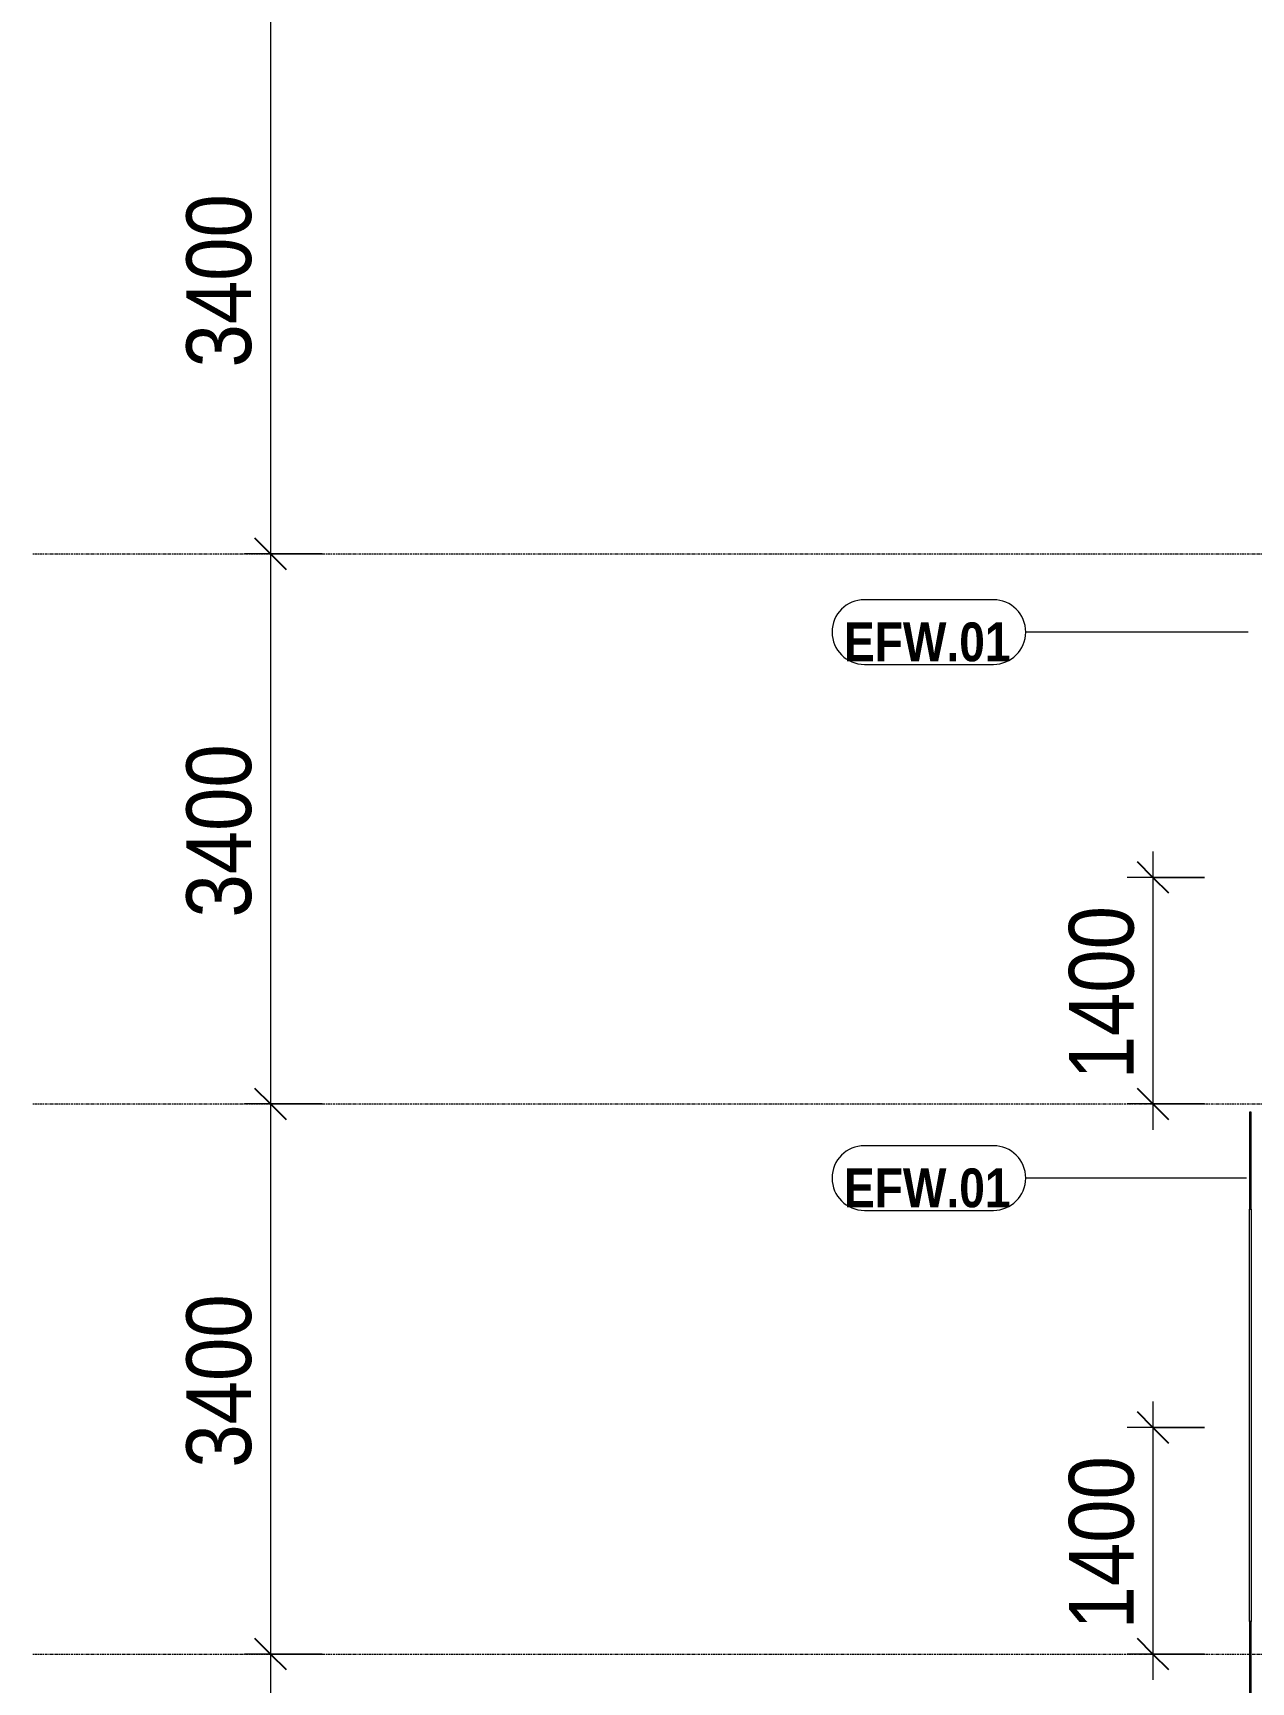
# Model space of a CAD drawing. Header units: millimetres. Extents: x 26124 to 258712, y -8723 to 35400.
# Drawn here: x 26124 to 33653, y 5427 to 15619 of the extents above; entities that cross this region are included whole.
import ezdxf

# ---------------------------------------------------------------- set-up
doc = ezdxf.new("R2010")
doc.units = ezdxf.units.MM
doc.linetypes.add('Centre', pattern=[31.75, 6.35, -4.7625, 15.875, -4.7625])
for name, color, linetype, lineweight in [('A-ANNO-DIMS', 211, 'Continuous', 9), ('A-ANNO-DIMS-160', 211, 'Continuous', 9), ('A-FLOR-LEVL-2', 51, 'Centre', 9), ('A-WALL', 113, 'Continuous', 9), ('A-WALL-1', 113, 'Continuous', 18), ('A-WALL-IDEN', 211, 'Continuous', 9)]:
    doc.layers.add(name, color=color, linetype=linetype, lineweight=lineweight)
doc.styles.add('Arial_B', font='arialbd.ttf', dxfattribs={"width": 0.85, "height": 240})
doc.styles.add('UTM Avo', font='', dxfattribs={"width": 0.9, "height": 400})
doc.styles.get('UTM Avo').set_extended_font_data('UTM Avo')
doc.dimstyles.new('1_Dim_chi_tiet_2_5', dxfattribs={"dimscale": 304.8, "dimtxt": 399.720379, "dimasz": 0.629921, "dimexe": 0.524934, "dimexo": 0.0625, "dimgap": 0.052493, "dimtad": 1, "dimdec": 0, "dimrnd": 5, "dimzin": 0, "dimdsep": 46, "dimtxsty": 'UTM Avo', "dimblk1": 'OBLIQUE', "dimblk2": 'OBLIQUE', "dimsah": 1, "dimcen": 0.09, "dimdle": 0.524934, "dimazin": 0, "dimtfac": 1, "dimtdec": 4, "dimtix": 1, "dimtmove": 0, "dimatfit": 3, "dimfxl": 1.049869, "dimfxlon": 1, "dimtvp": 1, "dimtolj": 1, "dimtzin": 0, "dimarcsym": 2})

# ---------------------------------------------------------------- blocks, each defined once
blk = doc.blocks.new('DIMBLOCK7-TKCS_MẶT CẮT 3')
at = {"layer": 'A-ANNO-DIMS-160'}
for p, q in [((27912, 15800), (27432, 15800)), ((27592, 15800), (27592, 12400)), ((27592, 15800), (27912, 15800)), ((27912, 12400), (27432, 12400)), ((27592, 12400), (27912, 12400))]:
    blk.add_line(p, q, dxfattribs=at)
at = {"layer": 'A-ANNO-DIMS-160', "lineweight": 25}
for p, q in [((27592, 15800), (27496, 15896)), ((27592, 15800), (27688, 15704)), ((27592, 12400), (27496, 12496)), ((27592, 12400), (27688, 12304))]:
    blk.add_line(p, q, dxfattribs=at)
at = {"layer": 'A-ANNO-DIMS-160', "color": 0, "insert": (27072, 13552), "char_height": 400, "width": 1314.64, "attachment_point": 1, "rotation": 90, "line_spacing_factor": 1.110334, "style": 'UTM Avo'}
blk.add_mtext('3400', dxfattribs=at)
blk = doc.blocks.new('_Oblique')
at = {"color": 0, "linetype": 'ByBlock', "lineweight": -2}
blk.add_line((-0.5, -0.5), (0.5, 0.5), dxfattribs=at)
blk = doc.blocks.new('DIMBLOCK8-TKCS_MẶT CẮT 3')
at = {"layer": 'A-ANNO-DIMS-160', "lineweight": 25}
for p, q in [((27592, 12400), (27496, 12496)), ((27592, 12400), (27688, 12304)), ((27592, 9000), (27496, 9096)), ((27592, 9000), (27688, 8904))]:
    blk.add_line(p, q, dxfattribs=at)
at = {"layer": 'A-ANNO-DIMS-160'}
for p, q in [((27912, 12400), (27432, 12400)), ((27592, 12400), (27592, 9000)), ((27592, 12400), (27912, 12400)), ((27912, 9000), (27432, 9000)), ((27592, 9000), (27912, 9000))]:
    blk.add_line(p, q, dxfattribs=at)
at = {"layer": 'A-ANNO-DIMS-160', "color": 0, "insert": (27072, 10152), "char_height": 400, "width": 1314.64, "attachment_point": 1, "rotation": 90, "line_spacing_factor": 1.110334, "style": 'UTM Avo'}
blk.add_mtext('3400', dxfattribs=at)
blk = doc.blocks.new('DIMBLOCK9-TKCS_MẶT CẮT 3')
at = {"layer": 'A-ANNO-DIMS-160', "lineweight": 25}
for p, q in [((27592, 9000), (27496, 9096)), ((27592, 9000), (27688, 8904)), ((27592, 5600), (27496, 5696)), ((27592, 5600), (27688, 5504))]:
    blk.add_line(p, q, dxfattribs=at)
at = {"layer": 'A-ANNO-DIMS-160'}
for p, q in [((27912, 9000), (27432, 9000)), ((27592, 9000), (27592, 5600)), ((27592, 9000), (27912, 9000)), ((27912, 5600), (27432, 5600)), ((27592, 5600), (27912, 5600))]:
    blk.add_line(p, q, dxfattribs=at)
at = {"layer": 'A-ANNO-DIMS-160', "color": 0, "insert": (27072, 6752), "char_height": 400, "width": 1314.64, "attachment_point": 1, "rotation": 90, "line_spacing_factor": 1.110334, "style": 'UTM Avo'}
blk.add_mtext('3400', dxfattribs=at)
blk = doc.blocks.new('DIMBLOCK10-TKCS_MẶT CẮT 3')
at = {"layer": 'A-ANNO-DIMS-160', "lineweight": 25}
for p, q in [((27592, 5600), (27496, 5696)), ((27592, 5600), (27688, 5504)), ((27592, 2200), (27496, 2296)), ((27592, 2200), (27688, 2104))]:
    blk.add_line(p, q, dxfattribs=at)
at = {"layer": 'A-ANNO-DIMS-160'}
for p, q in [((27912, 5600), (27432, 5600)), ((27592, 5600), (27592, 2200)), ((27592, 5600), (27912, 5600)), ((27912, 2200), (27432, 2200)), ((27592, 2200), (27912, 2200))]:
    blk.add_line(p, q, dxfattribs=at)
at = {"layer": 'A-ANNO-DIMS-160', "color": 0, "insert": (27072, 3352), "char_height": 400, "width": 1314.64, "attachment_point": 1, "rotation": 90, "line_spacing_factor": 1.110334, "style": 'UTM Avo'}
blk.add_mtext('3400', dxfattribs=at)
blk = doc.blocks.new('DIMBLOCK78-TKCS_MẶT CẮT 3')
at = {"layer": 'A-ANNO-DIMS-160'}
for p, q in [((33046, 7160), (33046, 5440)), ((33366, 7000), (32886, 7000)), ((33046, 7000), (33366, 7000)), ((33366, 5600), (32886, 5600)), ((33046, 5600), (33366, 5600))]:
    blk.add_line(p, q, dxfattribs=at)
at = {"layer": 'A-ANNO-DIMS-160', "lineweight": 25}
for p, q in [((33046, 7000), (32950, 7096)), ((33046, 7000), (33142, 6904)), ((33046, 5600), (32950, 5696)), ((33046, 5600), (33142, 5504))]:
    blk.add_line(p, q, dxfattribs=at)
at = {"layer": 'A-ANNO-DIMS-160', "color": 0, "insert": (32527, 5752), "char_height": 400, "width": 1314.64, "attachment_point": 1, "rotation": 90, "line_spacing_factor": 1.110334, "style": 'UTM Avo'}
blk.add_mtext('1400', dxfattribs=at)
blk = doc.blocks.new('DIMBLOCK79-TKCS_MẶT CẮT 3')
at = {"layer": 'A-ANNO-DIMS-160'}
for p, q in [((33046, 10560), (33046, 8840)), ((33366, 10400), (32886, 10400)), ((33046, 10400), (33366, 10400)), ((33366, 9000), (32886, 9000)), ((33046, 9000), (33366, 9000))]:
    blk.add_line(p, q, dxfattribs=at)
at = {"layer": 'A-ANNO-DIMS-160', "lineweight": 25}
for p, q in [((33046, 10400), (32950, 10496)), ((33046, 10400), (33142, 10304)), ((33046, 9000), (32950, 9096)), ((33046, 9000), (33142, 8904))]:
    blk.add_line(p, q, dxfattribs=at)
at = {"layer": 'A-ANNO-DIMS-160', "color": 0, "insert": (32527, 9152), "char_height": 400, "width": 1314.64, "attachment_point": 1, "rotation": 90, "line_spacing_factor": 1.110334, "style": 'UTM Avo'}
blk.add_mtext('1400', dxfattribs=at)
blk = doc.blocks.new('CTL_WALL TAG NO MARK - 10-2062273-TKCS_MẶT CẮT 3')
at = {"layer": 'A-WALL-IDEN'}
for p, q in [((32060, 30270), (31263, 30270)), ((31263, 29870), (32060, 29870))]:
    blk.add_line(p, q, dxfattribs=at)
for centre, start, end in [((31263, 30070), 90, 270), ((32060, 30070), 270, 90)]:
    blk.add_arc(centre, 200, start, end, dxfattribs=at)

msp = doc.modelspace()

# ---------------------------------------------------------------- linework, layer by layer
at = {"layer": 'A-FLOR-LEVL-2'}
for p, q in [((26123.8, 12400), (134152.6, 12400)), ((26123.8, 9000), (134152.6, 9000)), ((26123.8, 5600), (134152.6, 5600))]:
    msp.add_line(p, q, dxfattribs=at)
at = {"layer": 'A-WALL'}
for p, q in [((33642.6, 5800), (33642.6, 8350)), ((33652.6, 8350), (33652.6, 5800))]:
    msp.add_line(p, q, dxfattribs=at)
at = {"layer": 'A-WALL-1'}
for p, q in [((33652.6, 8950), (33642.6, 8950)), ((33642.6, 8950), (33642.6, 8350)), ((33652.6, 8350), (33652.6, 8950)), ((33642.6, 8350), (33652.6, 8350)), ((33652.6, 5800), (33642.6, 5800)), ((33642.6, 5800), (33642.6, 4950)), ((33652.6, 4950), (33652.6, 5800)), ((33642.6, 5550), (33652.6, 5550)), ((33652.6, 5550), (33642.6, 5550))]:
    msp.add_line(p, q, dxfattribs=at)
at = {"layer": 'A-WALL-IDEN'}
for p, q in [((33634.9, 11916.2), (32260, 11916.2)), ((33624.9, 8541.4), (32260, 8541.4))]:
    msp.add_line(p, q, dxfattribs=at)

# ---------------------------------------------------------------- block references
for p in [(0, -18153.5), (0, -21528.3)]:
    msp.add_blockref('CTL_WALL TAG NO MARK - 10-2062273-TKCS_MẶT CẮT 3', p, dxfattribs=at)

# ---------------------------------------------------------------- texts
at = {"layer": 'A-WALL-IDEN', "char_height": 240, "width": 1062.16, "attachment_point": 5, "line_spacing_factor": 0.936439, "style": 'Arial_B'}
for insert in [(31651.3, 11854.3), (31651.3, 8479.5)]:
    msp.add_mtext('\\pt6.7992,13.6008,20.4,27.1992,34.0008,40.8,47.5992,54.4008,61.2,67.9992,74.8008,81.6,88.3992,95.2008,102,108.7992,115.6008,122.4,129.1992,136.0008,142.8,149.5992,156.4008,163.2,169.9992,176.8008,183.6,190.3992,197.2008,204,210.7992,217.6008;EFW.01', dxfattribs=dict(at, insert=insert))

# ---------------------------------------------------------------- dimensions: what is measured, and where the dimension line sits
at = {"layer": 'A-ANNO-DIMS'}
for base, p1, p2, override, picture, middle in [((27591.8, 12400), (27911.8, 15800), (27911.8, 12400), {"dimpost": '<>', "dimfxl": 3400}, 'DIMBLOCK7-TKCS_MẶT CẮT 3', (27368.8, 14100)), ((27591.8, 9000), (27911.8, 12400), (27911.8, 9000), {"dimpost": '<>', "dimfxl": 3400}, 'DIMBLOCK8-TKCS_MẶT CẮT 3', (27368.8, 10700)), ((33046.4, 9000), (33366.4, 10400), (33366.4, 9000), {"dimpost": '<>', "dimfxl": 1400}, 'DIMBLOCK79-TKCS_MẶT CẮT 3', (32823.4, 9700)), ((27591.8, 5600), (27911.8, 9000), (27911.8, 5600), {"dimpost": '<>', "dimfxl": 3400}, 'DIMBLOCK9-TKCS_MẶT CẮT 3', (27368.8, 7300)), ((33046.4, 5600), (33366.4, 7000), (33366.4, 5600), {"dimpost": '<>', "dimfxl": 1400}, 'DIMBLOCK78-TKCS_MẶT CẮT 3', (32823.4, 6300)), ((27591.8, 2200), (27911.8, 5600), (27911.8, 2200), {"dimpost": '<>', "dimfxl": 3400}, 'DIMBLOCK10-TKCS_MẶT CẮT 3', (27368.8, 3900))]:
    dim = msp.add_linear_dim(base=base, p1=p1, p2=p2, angle=90, dimstyle='1_Dim_chi_tiet_2_5', override=override, dxfattribs=at)
    dim.commit()
    dim.dimension.update_dxf_attribs({"geometry": picture, "text_midpoint": middle})

doc.saveas('drawing.dxf')
